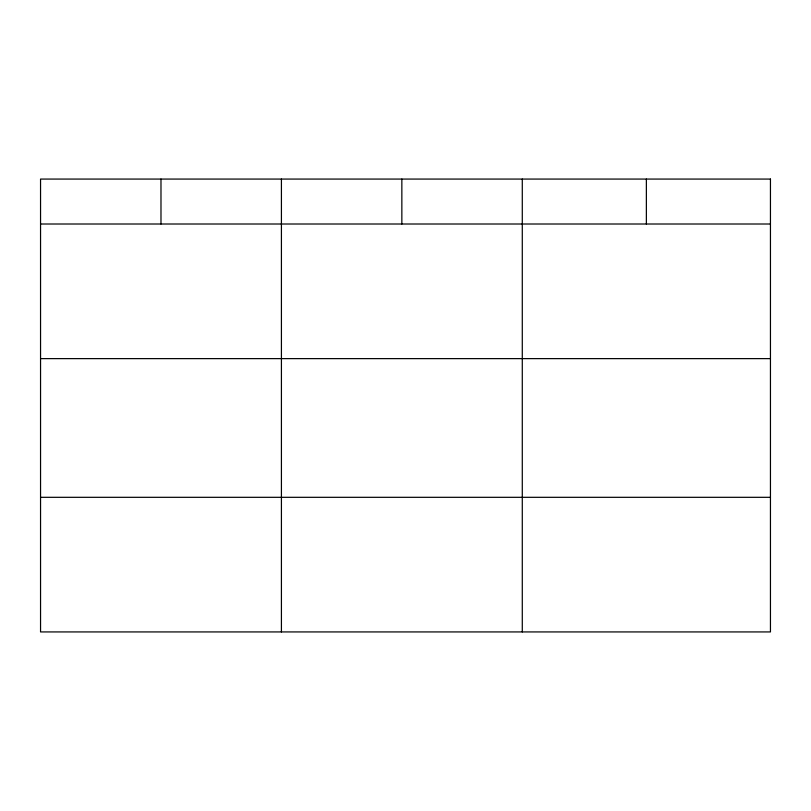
<?xml version="1.0" encoding="UTF-8"?>
<svg xmlns="http://www.w3.org/2000/svg" width="811" height="811" viewBox="0 0 811 811"><rect width="100%" height="100%" fill="white"/><g stroke="black" fill="none" stroke-linecap="round" stroke-linejoin="round"><path stroke-width="1.22" d="M40.55 224.008L770.45 224.008M40.55 358.624L770.45 358.624M40.55 497.315L770.45 497.315M646.367 179.069L646.367 224.008M522.284 179.069L522.284 631.931M401.85 179.069L401.85 224.008M281.417 179.069L281.417 631.931M160.983 179.069L160.983 224.008M770.45 179.069L40.55 179.069L40.55 631.931L770.45 631.931L770.45 179.069"/></g></svg>
